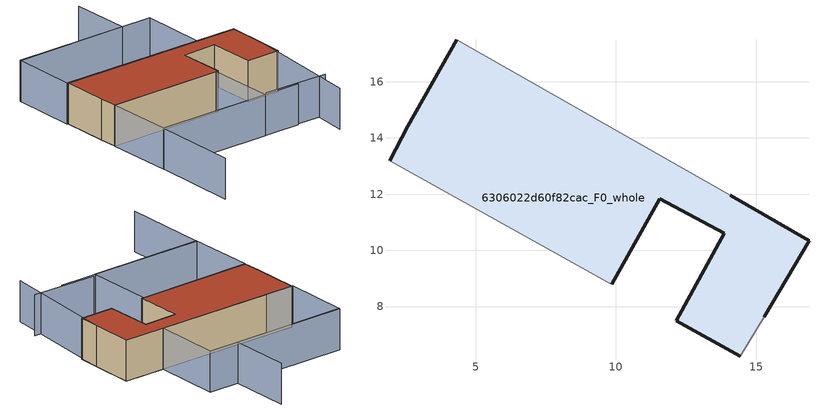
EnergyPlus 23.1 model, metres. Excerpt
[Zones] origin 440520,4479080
6306022d60f82cac_F0_whole
 floor ground (EU_floor_Construction): 15.28,7.64 16.87,10.34 14.06,11.95 4.34,17.5 2.58,14.41 1.94,13.19 9.7,8.87 9.86,8.8 11.55,11.84 13.85,10.6 12.14,7.5 14.43,6.22 z0
 wall outside (EU_wall_Construction): 14.06,11.95 16.87,10.34 15.28,7.64 / 14.43,6.22 12.14,7.5 13.85,10.6 11.55,11.84 9.86,8.8 / 1.94,13.19 2.58,14.41 4.34,17.5 z0:3
 wall adiabatic (EU_wall_Construction): 4.34,17.5 14.06,11.95 / 15.28,7.64 14.43,6.22 / 9.86,8.8 9.7,8.87 1.94,13.19 z0:3
 roof outside (EU_roof_Construction): 14.06,11.95 16.87,10.34 15.28,7.64 14.43,6.22 12.14,7.5 13.85,10.6 11.55,11.84 9.86,8.8 9.7,8.87 1.94,13.19 2.58,14.41 4.34,17.5 z3
shading: 7.56,4.47 11.87,1.87 / 10.02,0.1 15.28,7.64 / -3.74,3.08 -0.5,8.81 / -0.5,8.81 9.77,3 / 16.74,21.46 14.49,17.46 / 14.49,17.46 6.73,21.83 / 9.7,8.87 7.22,4.42 / 7.22,4.42 -0.55,8.75 / -0.55,8.75 1.94,13.2 / 1.94,13.2 9.7,8.87 / 14.08,11.94 4.3,17.53 / 4.3,17.53 6.78,21.88 / 6.78,21.88 16.56,16.3 / 16.56,16.3 14.08,11.94 z0:3
[Building]
EU S2 Campaign: North Axis=0; Terrain=City; Solar Distribution=FullExterior
[Site:Location]
Madrid: Latitude=40.5; Longitude=-3.5; Time Zone=1; Elevation=609
[SizingPeriod:WeatherFileDays]
AnnualSizingPeriod: Begin Month=1; Begin Day of Month=1; End Month=12; End Day of Month=31; Day of Week for Start Day=Monday; Use Weather File Daylight Saving Period=No; Use Weather File Rain and Snow Indicators=No
[MATERIAL]
EU_InternalMass_Material: Roughness=MediumRough; Thickness=0.1; Conductivity=1; Density=1800; Specific Heat=900; Thermal Absorptance=0.9; Solar Absorptance=0.7; Visible Absorptance=0.7
[MATERIAL:NOMASS] Roughness=MediumRough; Thermal Absorptance=0.9; Solar Absorptance=0.7; Visible Absorptance=0.7
Name | Thermal Resistance
EU_wall_NoMass | 0.461255
EU_roof_NoMass | 0.289352
EU_floor_NoMass | 0.631313
[CONSTRUCTION]
EU_wall_Construction: EU_wall_NoMass
EU_roof_Construction: EU_roof_NoMass
EU_floor_Construction: EU_floor_NoMass
EU_InternalMass_Construction: EU_InternalMass_Material
[ZONE]
6306022d60f82cac_F0_whole: Type=1; Multiplier=1; Ceiling Height=autocalculate; Volume=182.147; Floor Area=autocalculate; Part of Total Floor Area=Yes
[INTERNALMASS]
6306022d60f82cac_F0_whole_EU_InternalMass: Construction=EU_InternalMass_Construction; Zone or ZoneList=6306022d60f82cac_F0_whole; Surface Area=60.7154
[OTHEREQUIPMENT]
EU_Step8_InternalGain_6306022d60f82cac_F0_whole_f000: Fuel Type=Electricity; Zone or ZoneList or Space or SpaceList=6306022d60f82cac_F0_whole; Schedule=EU_Step8_GainSchedule_6306022d60f82cac_F0_whole_f000; Design Level Calculation Method=Watts/Area; Power per Zone Floor Area=1; Fraction Latent=0; Fraction Radiant=0; Fraction Lost=0; Carbon Dioxide Generation Rate=0; EndUse Subcategory=EU_Step8_InternalGains
[ZONEVENTILATION:DESIGNFLOWRATE]
EU_ConstantAir_6306022d60f82cac_F0_whole: Zone or ZoneList or Space or SpaceList=6306022d60f82cac_F0_whole; Schedule=EU_AlwaysOn; Design Flow Rate Calculation Method=AirChanges/Hour; Air Changes per Hour=0.64; Ventilation Type=Natural; Fan Pressure Rise=0; Fan Total Efficiency=1; Constant Term Coefficient=1; Temperature Term Coefficient=0; Velocity Term Coefficient=0; Velocity Squared Term Coefficient=0; Minimum Indoor Temperature=-100; Maximum Indoor Temperature=100; Delta Temperature=-100; Minimum Outdoor Temperature=-100; Maximum Outdoor Temperature=100; Maximum Wind Speed=40
[HVACTEMPLATE:THERMOSTAT]
EU_HeatOnly_6306022d60f82cac_F0_whole: Constant Heating Setpoint=20; Constant Cooling Setpoint=50
[HVACTEMPLATE:ZONE:IDEALLOADSAIRSYSTEM]
6306022d60f82cac_F0_whole: Template Thermostat=EU_HeatOnly_6306022d60f82cac_F0_whole; System Availability Schedule=EU_AlwaysOn; Maximum Heating Supply Air Temperature=50; Minimum Cooling Supply Air Temperature=13; Maximum Heating Supply Air Humidity Ratio=0.0156; Minimum Cooling Supply Air Humidity Ratio=0.0077; Heating Limit=NoLimit; Cooling Limit=NoLimit; Heating Availability Schedule=EU_AlwaysOn; Cooling Availability Schedule=EU_CoolingOff; Dehumidification Control Type=ConstantSensibleHeatRatio; Cooling Sensible Heat Ratio=0.7; Dehumidification Setpoint=60; Humidification Control Type=None; Humidification Setpoint=30; Outdoor Air Method=None; Outdoor Air Flow Rate per Person=0.00944; Outdoor Air Flow Rate per Zone Floor Area=0; Outdoor Air Flow Rate per Zone=0; Demand Controlled Ventilation Type=None; Outdoor Air Economizer Type=NoEconomizer; Heat Recovery Type=None; Sensible Heat Recovery Effectiveness=0.7; Latent Heat Recovery Effectiveness=0.65
[SIZING:ZONE]
6306022d60f82cac_F0_whole: Zone Cooling Design Supply Air Temperature Input Method=SupplyAirTemperature; Zone Cooling Design Supply Air Temperature=13; Zone Heating Design Supply Air Temperature Input Method=SupplyAirTemperature; Zone Heating Design Supply Air Temperature=50; Zone Cooling Design Supply Air Humidity Ratio=0.008; Zone Heating Design Supply Air Humidity Ratio=0.008; Cooling Design Air Flow Method=DesignDay; Cooling Design Air Flow Rate=0; Cooling Minimum Air Flow per Zone Floor Area=0.000762; Cooling Minimum Air Flow=0; Cooling Minimum Air Flow Fraction=0.2; Heating Design Air Flow Method=DesignDay; Heating Design Air Flow Rate=0; Heating Maximum Air Flow per Zone Floor Area=0.002032; Heating Maximum Air Flow=0.141576; Heating Maximum Air Flow Fraction=0.3; Account for Dedicated Outdoor Air System=No; Dedicated Outdoor Air System Control Strategy=NeutralSupplyAir; Dedicated Outdoor Air Low Setpoint Temperature for Design=autosize; Dedicated Outdoor Air High Setpoint Temperature for Design=autosize; Zone Load Sizing Method=Sensible Load Only No Latent Load; Zone Latent Cooling Design Supply Air Humidity Ratio Input Method=HumidityRatioDifference; Zone Cooling Design Supply Air Humidity Ratio Difference=0.005; Zone Latent Heating Design Supply Air Humidity Ratio Input Method=HumidityRatioDifference; Zone Humidification Design Supply Air Humidity Ratio Difference=0.005
[SCHEDULE:CONSTANT]
Name | Hourly Value
EU_AlwaysOn | 1
EU_CoolingOff | 0
[SCHEDULE:FILE]
EU_Step8_GainSchedule_6306022d60f82cac_F0_whole_f000: File=../../schedules/6306022d60f82cac/6306022d60f82cac_F0_whole_f000_gain.csv; Column Number=1; Rows to Skip at Top=0; Number of Hours of Data=8760; Column Separator=Comma; Interpolate to Timestep=No; Minutes per Item=60; Adjust Schedule for Daylight Savings=Yes
